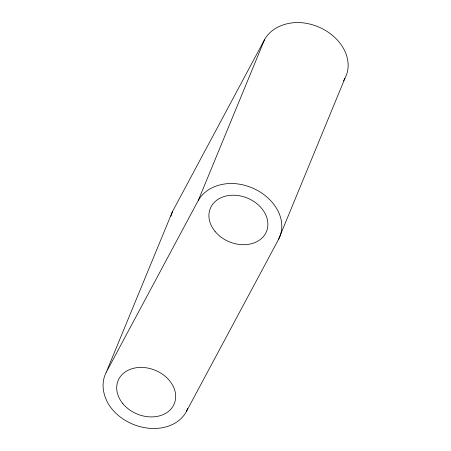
<?xml version="1.0" encoding="UTF-8"?>
<svg xmlns="http://www.w3.org/2000/svg" width="451" height="451" viewBox="0 0 451 451"><rect width="100%" height="100%" fill="white"/><g stroke="black" fill="none" stroke-linecap="round" stroke-linejoin="round"><path stroke-width="0.68" d="M106.103 372.582C100.015 384.59 103.753 398.904 111.904 408.956A44.666 34.812 22.4 0 0 186.359 411.566L278.56 239.374L344.897 78.418A44.666 34.812 22.4 0 0 298.962 22.55C285.669 22.24 271.53 27.443 264.641 39.434L172.44 211.626L106.103 372.582L198.305 200.385L264.641 39.434M170.884 216.271L172.44 211.626M186.359 411.566L187.695 408.324M343.572 80.898L344.897 78.418M198.305 200.385C205.194 188.394 219.327 183.196 232.626 183.501A44.666 34.812 22.4 0 1 278.56 239.374M122.852 403.639A30.375 23.672 22.4 0 0 173.483 405.415A30.375 23.672 22.4 0 0 142.245 367.424A30.375 23.672 22.4 0 0 122.852 403.639M215.054 231.442A30.375 23.672 22.4 0 0 265.684 233.218A30.375 23.672 22.4 0 0 234.447 195.227A30.375 23.672 22.4 0 0 215.054 231.442"/></g></svg>
